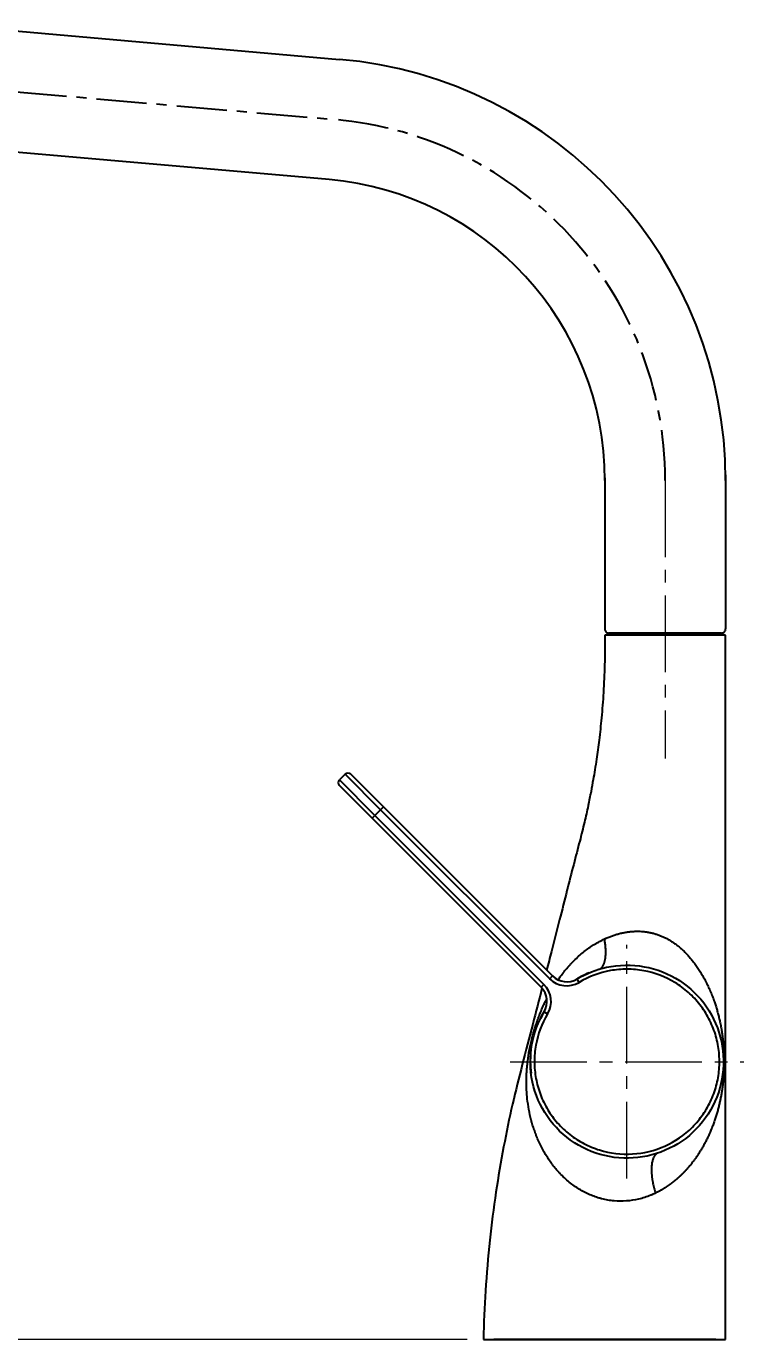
# Model space of a CAD drawing. Extents: x 0 to 1128, y 0 to 827.
# Drawn here: x 577.6 to 755.8, y 318.8 to 645.1 of the extents above; entities that cross this region are included whole.
import ezdxf

# ---------------------------------------------------------------- set-up
doc = ezdxf.new("R2010")
doc.units = 0
doc.header["$LTSCALE"] = 10
doc.header["$MEASUREMENT"] = 0
doc.header["$PDMODE"] = 3
doc.header["$PDSIZE"] = -10
doc.linetypes.add('CENTER', pattern=[2, 1.25, -0.25, 0.25, -0.25])
doc.linetypes.add('CENTER2', pattern=[28.575, 19.05, -3.175, 3.175, -3.175])
doc.layers.get('0').update_dxf_attribs({"linetype": 'CONTINUOUS'})
doc.layers.get('DEFPOINTS').update_dxf_attribs({"linetype": 'CONTINUOUS'})
doc.layers.add('02___PRT_ALL_AXES', color=7, linetype='CONTINUOUS')
doc.layers.add('1', color=7, linetype='CONTINUOUS')
doc.layers.add('123', color=7, linetype='CONTINUOUS', true_color=0xffffff)
doc.layers.add('Cneter', color=1, linetype='CENTER2', lineweight=13)
doc.styles.add('Daelim Dimension', font='')
doc.styles.get('Daelim Dimension').set_extended_font_data('나눔고딕')
doc.dimstyles.new('DEFAULT', dxfattribs={"dimscale": 2, "dimtxt": 2, "dimasz": 2, "dimexe": 0, "dimexo": 2, "dimgap": 1, "dimtad": 1, "dimdec": 0, "dimzin": 9, "dimdsep": 46, "dimtxsty": 'Daelim Dimension', "dimcen": 0.5, "dimclrd": 5, "dimclre": 5, "dimclrt": 256, "dimadec": 1, "dimazin": 0, "dimtfac": 1, "dimtdec": 0, "dimtix": 1, "dimtmove": 0, "dimatfit": 3, "dimfxl": 1, "dimtolj": 1, "dimtzin": 1, "dimlwd": 9, "dimlwe": 9, "dimarcsym": 0})

# ---------------------------------------------------------------- blocks, each defined once
blk = doc.blocks.new('*D18')
at = {"color": 5, "lineweight": 9, "ltscale": 0.5, "transparency": 16777216}
for p, q in [((468.27, 573.87), (468.27, 267.65)), ((721.29, 314.85), (721.29, 267.65)), ((472.27, 267.65), (717.29, 267.65))]:
    blk.add_line(p, q, dxfattribs=at)
at = {"color": 5, "ltscale": 0.5, "transparency": 16777216}
for points in [[(472.27, 268.32), (472.27, 266.98), (468.27, 267.65)], [(717.29, 268.32), (717.29, 266.98), (721.29, 267.65)]]:
    blk.add_solid(points, dxfattribs=at)
at = {"layer": 'DEFPOINTS', "color": 0, "ltscale": 0.5, "transparency": 16777216}
for p in [(468.27, 577.87), (721.29, 318.85), (721.29, 267.65)]:
    blk.add_point(p, dxfattribs=at)
at = {"color": 7, "ltscale": 0.5, "transparency": 16777216, "insert": (594.78, 275.1), "char_height": 10, "attachment_point": 5, "style": 'Daelim Dimension'}
blk.add_mtext('\\A1;253', dxfattribs=at)
blk = doc.blocks.new('*D14')
at = {"color": 5, "lineweight": 9, "ltscale": 0.5, "transparency": 16777216}
for p, q in [((412.52, 318.85), (413.46, 318.85)), ((413.46, 314.85), (413.46, 128.59)), ((667.76, 124.59), (413.46, 124.59))]:
    blk.add_line(p, q, dxfattribs=at)
at = {"color": 5, "ltscale": 0.5, "transparency": 16777216}
for points in [[(412.79, 314.85), (414.13, 314.85), (413.46, 318.85)], [(412.79, 128.59), (414.13, 128.59), (413.46, 124.59)]]:
    blk.add_solid(points, dxfattribs=at)
at = {"layer": 'DEFPOINTS', "color": 0, "ltscale": 0.5, "transparency": 16777216}
for p in [(416.52, 318.85), (413.46, 124.59), (671.76, 124.59)]:
    blk.add_point(p, dxfattribs=at)
at = {"color": 7, "ltscale": 0.5, "transparency": 16777216, "insert": (406.03, 221.72), "char_height": 10, "attachment_point": 5, "rotation": 90, "style": 'Daelim Dimension'}
blk.add_mtext('\\A1;570', dxfattribs=at)
blk = doc.blocks.new('*D15')
at = {"color": 5, "lineweight": 9, "ltscale": 0.5, "transparency": 16777216}
for p, q in [((464.27, 577.87), (413.46, 577.87)), ((413.46, 573.87), (413.46, 322.85)), ((687.13, 318.85), (413.46, 318.85))]:
    blk.add_line(p, q, dxfattribs=at)
at = {"color": 5, "ltscale": 0.5, "transparency": 16777216}
for points in [[(412.79, 573.87), (414.13, 573.87), (413.46, 577.87)], [(412.79, 322.85), (414.13, 322.85), (413.46, 318.85)]]:
    blk.add_solid(points, dxfattribs=at)
at = {"layer": 'DEFPOINTS', "color": 0, "ltscale": 0.5, "transparency": 16777216}
for p in [(468.27, 577.87), (413.46, 318.85), (691.13, 318.85)]:
    blk.add_point(p, dxfattribs=at)
at = {"color": 7, "ltscale": 0.5, "transparency": 16777216, "insert": (406.02, 448.36), "char_height": 10, "attachment_point": 5, "rotation": 90, "style": 'Daelim Dimension'}
blk.add_mtext('\\A1;259', dxfattribs=at)

msp = doc.modelspace()

# ---------------------------------------------------------------- linework, layer by layer
at = {"lineweight": -3}
for p, q in [((561.48, 645.1), (655.44, 636.88)), ((652.82, 606.99), (558.87, 615.22)), ((721.29, 532.89), (721.28, 495.35)), ((751.28, 533.66), (751.3, 495.35))]:
    msp.add_line(p, q, dxfattribs=at)
for centre, start, end in [((722.28, 495.35), 179.9872, 270), ((750.3, 495.35), 270, 0.0297)]:
    msp.add_arc(centre, 1, start, end, dxfattribs=at)
at = {"layer": '02___PRT_ALL_AXES', "color": 1, "linetype": 'CENTER', "lineweight": -3}
msp.add_line((495.43, 635.82), (654.13, 621.94), dxfattribs=at)
at = {"layer": '02___PRT_ALL_AXES', "color": 7, "lineweight": -3}
for radius in [105, 75]:
    msp.add_arc((646.29, 532.28), radius, 0, 85, dxfattribs=at)
at = {"layer": '02___PRT_ALL_AXES', "color": 1, "linetype": 'CENTER', "lineweight": -3}
msp.add_arc((646.29, 532.28), 90, 0, 85, dxfattribs=at)
at = {"layer": '1', "color": 7, "linetype": 'Continuous', "lineweight": -3}
for p, q in [((722.04, 493.85), (722.04, 494.35)), ((750.54, 493.85), (750.54, 494.35)), ((656.78, 459.27), (655.37, 457.86)), ((664.21, 449.02), (655.37, 457.86)), ((656.78, 459.27), (665.62, 450.43)), ((658.2, 459.27), (666.33, 451.14)), ((663.5, 448.31), (655.37, 456.44)), ((665.62, 450.43), (664.21, 449.02)), ((665.62, 450.43), (666.33, 451.14)), ((707.6, 408.46), (665.62, 450.43)), ((666.33, 451.14), (708.3, 409.16)), ((663.5, 448.31), (664.21, 449.02)), ((705.48, 406.33), (663.5, 448.31)), ((664.21, 449.02), (706.18, 407.04)), ((707.6, 408.46), (708.3, 409.16)), ((714.92, 407.55), (714.41, 408.41)), ((705.48, 406.33), (706.18, 407.04)), ((706.23, 400.23), (707.09, 399.71))]:
    msp.add_line(p, q, dxfattribs=at)
at = {"layer": '1', "lineweight": -3}
for p, q in [((722.04, 494.35), (750.54, 494.35)), ((750.3, 494.35), (722.28, 494.35))]:
    msp.add_line(p, q, dxfattribs=at)
at = {"layer": '1', "color": 7, "linetype": 'Continuous', "lineweight": -3}
for centre, radius, start, end in [((656.07, 457.15), 1, 135, 225), ((657.49, 458.56), 1, 45, 135), ((711.84, 412.7), 6, 225, 300.9399), ((711.84, 412.7), 5, 225, 300.9399), ((726.79, 387.85), 24, 113.3156, 121.3313), ((701.94, 402.8), 5, 329.0492, 45), ((701.94, 402.8), 6, 329.0492, 45), ((726.79, 387.85), 24, 148.7475, 153.5062), ((726.79, 387.85), 24, 175.8769, 180), ((726.79, 387.85), 24, 180, 186.9187)]:
    msp.add_arc(centre, radius, start, end, dxfattribs=at)
for points, knots in [([(721.29, 493.85), (721.32, 491.39), (721.28, 486.62), (721, 479.75), (720.52, 473.5), (719.93, 467.98), (719.34, 463.7), (718.84, 460.44), (718.38, 457.77), (717.84, 454.8), (717.12, 451.27), (716.21, 447.15), (714.98, 442.29), (713.49, 436.63), (711.84, 430.12), (709.99, 422.9), (708.31, 416.32), (707.24, 412.15), (706.85, 410.62)], [0, 0, 0, 0, 0.087044, 0.168572, 0.243356, 0.308791, 0.364795, 0.396355, 0.425486, 0.460673, 0.503146, 0.552905, 0.609948, 0.680491, 0.759704, 0.847588, 0.944144, 1, 1, 1, 1]), ([(751.29, 493.85), (751.29, 493.85), (750.51, 493.85), (747.17, 493.85), (742.18, 493.85), (736.29, 493.85), (730.4, 493.85), (725.41, 493.85), (722.07, 493.85), (721.29, 493.85), (721.29, 493.85), (721.29, 493.85)], [0, 0, 0, 0, 0.124996, 0.249996, 0.374996, 0.499996, 0.624996, 0.749996, 0.874996, 0.999996, 1, 1, 1, 1]), ([(751.29, 318.85), (751.29, 333.17), (751.29, 362.16), (751.29, 420.49), (751.29, 464.51), (751.29, 493.85)], [0, 0, 0, 0, 0.245435, 0.496956, 1, 1, 1, 1]), ([(709.71, 408.24), (709.9, 408.51), (710.1, 408.78), (710.86, 409.81), (711.46, 410.56), (712.18, 411.38), (712.26, 411.48), (712.35, 411.58), (712.36, 411.59), (712.36, 411.59), (712.37, 411.6), (712.37, 411.6), (712.37, 411.6), (712.38, 411.61), (712.41, 411.65), (712.49, 411.73), (712.73, 412), (713.31, 412.63), (713.86, 413.17), (714.96, 414.22), (715.72, 414.86), (717.25, 416.04), (718.03, 416.58), (719.61, 417.54), (720.41, 417.97), (721.22, 418.35)], [0, 0, 0, 0, 0.067077, 0.067077, 0.253662, 0.253662, 0.276985, 0.278442, 0.279171, 0.279536, 0.279718, 0.279718, 0.2799, 0.2799, 0.282816, 0.288646, 0.300308, 0.346954, 0.440246, 0.440246, 0.626831, 0.626831, 0.813415, 0.813415, 1, 1, 1, 1]), ([(721.22, 418.35), (721.24, 418.36), (721.28, 418.38), (721.35, 418.41), (721.41, 418.44), (721.48, 418.47), (721.54, 418.5), (721.88, 418.64), (722.49, 418.9), (723.38, 419.23), (724.28, 419.51), (725.17, 419.75), (726.06, 419.94), (726.95, 420.09), (727.83, 420.19), (728.71, 420.24), (729.57, 420.26), (730.43, 420.22), (731.28, 420.14), (732.13, 420.02), (732.96, 419.85), (733.64, 419.67), (734.17, 419.5), (734.57, 419.37), (734.97, 419.22), (735.36, 419.06), (735.76, 418.89), (736.15, 418.71), (736.53, 418.52), (736.92, 418.31), (737.3, 418.09), (737.68, 417.86), (738.06, 417.62), (738.43, 417.37), (738.8, 417.1), (739.17, 416.83), (739.54, 416.54), (739.9, 416.24), (740.26, 415.93), (740.61, 415.6), (740.97, 415.27), (741.32, 414.92), (741.66, 414.56), (742.01, 414.19), (742.35, 413.8), (742.68, 413.41), (743.02, 413), (743.36, 412.56), (743.71, 412.1), (744.06, 411.61), (744.41, 411.1), (744.75, 410.58), (745.09, 410.05), (745.41, 409.51), (745.73, 408.95), (746.05, 408.39), (746.35, 407.81), (746.65, 407.22), (746.94, 406.62), (747.22, 406), (747.49, 405.37), (747.76, 404.73), (748.01, 404.08), (748.26, 403.42), (748.48, 402.8), (748.67, 402.22), (748.84, 401.7), (749.01, 401.17), (749.16, 400.64), (749.31, 400.12), (749.45, 399.59), (749.58, 399.06), (749.71, 398.53), (749.83, 398.01), (749.95, 397.44), (750.07, 396.85), (750.19, 396.23), (750.29, 395.62), (750.39, 395.04), (750.47, 394.47), (750.54, 393.92), (750.61, 393.39), (750.67, 392.88), (750.72, 392.39), (750.76, 391.91), (750.8, 391.45), (750.83, 390.99), (750.86, 390.55), (750.88, 390.11), (750.9, 389.69), (750.91, 389.27), (750.92, 388.88), (750.93, 388.52), (750.93, 388.18), (750.93, 387.83), (750.93, 387.49), (750.93, 387.14), (750.92, 386.79), (750.91, 386.43), (750.9, 386.08), (750.89, 385.79), (750.88, 385.57), (750.87, 385.42), (750.86, 385.26), (750.85, 385.1), (750.84, 384.95), (750.83, 384.79), (750.82, 384.63), (750.81, 384.47), (750.8, 384.3), (750.79, 384.14), (750.77, 383.97), (750.76, 383.81), (750.75, 383.64), (750.73, 383.47), (750.72, 383.3), (750.7, 383.13), (750.68, 382.96), (750.66, 382.77), (750.64, 382.56), (750.61, 382.33), (750.58, 382.08), (750.55, 381.82), (750.51, 381.55), (750.47, 381.28), (750.43, 380.99), (750.38, 380.69), (750.33, 380.38), (750.25, 379.85), (750.11, 379.11), (749.92, 378.16), (749.71, 377.19), (749.47, 376.21), (749.19, 375.22), (748.89, 374.21), (748.55, 373.18), (748.18, 372.15), (747.77, 371.09), (747.4, 370.24), (747.11, 369.59), (746.9, 369.14), (746.69, 368.69), (746.47, 368.26), (746.25, 367.83), (746.03, 367.41), (745.8, 366.99), (745.57, 366.58), (745.33, 366.18), (745.09, 365.78), (744.85, 365.39), (744.61, 365.01), (744.36, 364.63), (744.11, 364.26), (743.86, 363.9), (743.6, 363.54), (743.34, 363.19), (743.08, 362.84), (742.81, 362.5), (742.55, 362.17), (742.28, 361.85), (742.01, 361.53), (741.79, 361.28), (741.63, 361.11), (741.54, 361), (741.44, 360.9), (741.34, 360.79), (741.25, 360.69), (741.15, 360.58), (741.05, 360.48), (740.95, 360.38), (740.85, 360.28), (740.76, 360.17), (740.66, 360.07), (740.56, 359.97), (740.46, 359.88), (740.36, 359.78), (740.26, 359.68), (740.16, 359.58), (740.06, 359.49), (739.96, 359.39), (739.85, 359.3), (739.75, 359.21), (739.65, 359.11), (739.55, 359.02), (739.45, 358.93), (739.34, 358.84), (739.24, 358.75), (739.14, 358.66), (739.04, 358.57), (738.93, 358.48), (738.83, 358.4), (738.72, 358.31), (738.62, 358.22), (738.52, 358.14), (738.41, 358.05), (738.31, 357.97), (738.2, 357.89), (738.1, 357.81), (737.99, 357.73), (737.89, 357.64), (737.78, 357.56), (737.67, 357.49), (737.57, 357.41), (737.46, 357.33), (737.35, 357.25), (737.25, 357.18), (737.14, 357.1), (737.03, 357.03), (736.93, 356.95), (736.82, 356.88), (736.71, 356.81), (736.6, 356.73), (736.5, 356.66), (736.39, 356.59), (736.28, 356.52), (736.17, 356.45), (736.06, 356.39), (735.95, 356.32), (735.84, 356.25), (735.73, 356.19), (735.63, 356.12), (735.52, 356.06), (735.41, 355.99), (735.3, 355.93), (735.19, 355.87), (735.08, 355.81), (734.97, 355.74), (734.86, 355.68), (734.75, 355.62), (734.64, 355.57), (734.53, 355.51), (734.41, 355.45), (734.3, 355.39), (734.19, 355.34), (734.08, 355.28), (733.97, 355.23), (733.9, 355.19), (733.86, 355.18)], [0, 0, 0, 0, 0.000751, 0.001501, 0.00225, 0.002998, 0.003745, 0.004491, 0.01462, 0.024522, 0.034209, 0.043694, 0.052991, 0.062115, 0.071083, 0.079912, 0.088622, 0.097236, 0.105775, 0.114267, 0.12274, 0.131226, 0.135441, 0.139678, 0.143941, 0.148235, 0.152563, 0.156929, 0.161337, 0.165791, 0.170294, 0.174851, 0.179464, 0.184138, 0.188875, 0.193679, 0.198554, 0.203501, 0.208526, 0.213629, 0.218815, 0.224085, 0.229443, 0.23489, 0.24043, 0.246064, 0.251795, 0.257624, 0.26424, 0.270948, 0.277751, 0.28465, 0.291647, 0.298745, 0.305944, 0.313247, 0.320655, 0.328169, 0.33579, 0.343518, 0.351356, 0.359303, 0.367361, 0.375529, 0.383809, 0.390228, 0.396626, 0.403004, 0.409359, 0.415693, 0.422005, 0.428294, 0.43456, 0.440804, 0.447024, 0.454527, 0.461771, 0.468754, 0.475475, 0.481933, 0.488129, 0.494062, 0.499733, 0.505144, 0.510297, 0.515284, 0.520108, 0.524774, 0.529287, 0.533654, 0.53788, 0.541976, 0.545392, 0.548819, 0.552263, 0.55573, 0.559227, 0.562759, 0.566333, 0.569954, 0.573627, 0.575216, 0.576821, 0.578445, 0.580088, 0.581749, 0.583429, 0.585128, 0.586847, 0.588586, 0.590345, 0.592123, 0.593923, 0.595743, 0.597585, 0.599447, 0.601331, 0.603237, 0.605164, 0.607692, 0.610358, 0.613162, 0.616105, 0.619188, 0.622412, 0.625776, 0.629281, 0.632928, 0.636717, 0.647851, 0.659288, 0.671031, 0.683087, 0.69546, 0.708155, 0.721177, 0.734531, 0.748221, 0.762252, 0.768293, 0.774279, 0.780212, 0.78609, 0.791915, 0.797685, 0.803401, 0.809064, 0.814672, 0.820226, 0.825726, 0.831172, 0.836564, 0.841903, 0.847188, 0.852419, 0.857597, 0.862721, 0.867792, 0.872811, 0.877776, 0.882688, 0.887548, 0.889231, 0.890909, 0.892581, 0.894249, 0.895911, 0.897568, 0.89922, 0.900867, 0.902508, 0.904144, 0.905775, 0.907401, 0.909022, 0.910637, 0.912248, 0.913853, 0.915453, 0.917048, 0.918638, 0.920223, 0.921803, 0.923378, 0.924948, 0.926512, 0.928072, 0.929627, 0.931177, 0.932721, 0.934261, 0.935796, 0.937326, 0.938851, 0.940371, 0.941886, 0.943396, 0.944902, 0.946402, 0.947898, 0.949389, 0.950875, 0.952357, 0.953833, 0.955305, 0.956772, 0.958234, 0.959692, 0.961145, 0.962593, 0.964037, 0.965476, 0.96691, 0.96834, 0.969765, 0.971186, 0.972602, 0.974013, 0.97542, 0.976823, 0.978221, 0.979615, 0.981004, 0.982389, 0.983769, 0.985145, 0.986517, 0.987884, 0.989247, 0.990606, 0.991961, 0.993311, 0.994657, 0.995999, 0.997337, 0.99867, 1, 1, 1, 1]), ([(714.41, 408.41), (716.67, 409.76), (722.11, 411.91), (731.2, 412.06), (737.17, 409.71), (742.46, 406.3), (747.05, 401.84), (750.84, 393.01), (750.98, 383.42), (747.47, 374.49), (740.78, 367.59), (731.96, 363.8), (722.36, 363.65), (713.42, 367.17), (706.53, 373.85), (702.73, 382.67), (702.59, 392.01), (704.74, 397.75), (706.23, 400.23)], [0, 0, 0, 0, 0.056845, 0.124569, 0.19252, 0.19252, 0.260294, 0.328032, 0.395754, 0.46346, 0.531171, 0.598951, 0.666741, 0.734471, 0.802178, 0.869892, 0.937619, 1, 1, 1, 1]), ([(707.09, 399.71), (705.64, 397.31), (704.67, 394.7), (703.92, 390.58), (703.81, 389.2), (703.81, 386.44), (703.94, 385.04), (704.44, 382.3), (704.81, 380.97), (705.79, 378.38), (706.41, 377.11), (707.84, 374.74), (708.66, 373.63), (710.5, 371.56), (711.53, 370.59), (713.71, 368.88), (714.87, 368.14), (717.34, 366.85), (718.64, 366.32), (722.6, 365.09), (725.42, 364.75), (730.94, 365.08), (733.7, 365.76), (738.74, 368.02), (741.09, 369.63), (744.02, 372.56), (744.92, 373.64), (746.5, 375.93), (747.17, 377.14), (748.31, 379.66), (748.77, 381), (749.43, 383.69), (749.64, 385.06), (749.8, 387.82), (749.76, 389.23), (749.43, 391.99), (749.15, 393.34), (748.33, 395.99), (747.79, 397.29), (746.51, 399.75), (745.77, 400.91), (744.06, 403.1), (743.09, 404.13), (741.03, 405.96), (739.91, 406.79), (736.33, 408.96), (733.72, 409.94), (729.59, 410.7), (728.21, 410.83), (725.45, 410.83), (724.05, 410.71), (719.94, 409.97), (717.33, 408.99), (714.92, 407.55)], [0, 0, 0, 0, 0.0625, 0.0625, 0.09375, 0.09375, 0.125, 0.125, 0.15625, 0.15625, 0.1875, 0.1875, 0.21875, 0.21875, 0.25, 0.25, 0.28125, 0.28125, 0.3125, 0.3125, 0.375, 0.375, 0.4375, 0.4375, 0.5, 0.5, 0.53125, 0.53125, 0.5625, 0.5625, 0.59375, 0.59375, 0.625, 0.625, 0.65625, 0.65625, 0.6875, 0.6875, 0.71875, 0.71875, 0.75, 0.75, 0.78125, 0.78125, 0.8125, 0.8125, 0.875, 0.875, 0.90625, 0.90625, 0.9375, 0.9375, 1, 1, 1, 1]), ([(705.69, 406.09), (704.93, 403.13), (703.31, 396.81), (700.81, 387.22), (698.25, 377.08), (696.07, 366.51), (694.16, 355.26), (692.63, 343.33), (691.58, 331.12), (691.23, 322.88), (691.15, 318.85)], [0, 0, 0, 0, 0.10343, 0.220614, 0.33531, 0.456971, 0.585598, 0.721188, 0.863743, 1, 1, 1, 1]), ([(732.7, 354.66), (731.71, 354.26), (730.71, 353.94), (728.69, 353.46), (727.67, 353.31), (725.63, 353.16), (724.61, 353.17), (723.09, 353.3), (722.58, 353.37), (721.57, 353.54), (721.07, 353.64), (720.56, 353.77), (720.54, 353.78), (720.52, 353.78), (720.52, 353.78), (720.52, 353.78), (720.52, 353.79), (720.51, 353.79), (720.51, 353.79), (720.5, 353.79), (720.46, 353.8), (720.37, 353.82), (720.18, 353.87), (719.79, 353.99), (719, 354.23), (718.34, 354.48), (717.01, 355.03), (716.14, 355.47), (714.42, 356.47), (713.58, 357.05), (711.95, 358.33), (711.16, 359.04), (710.38, 359.84), (710.35, 359.87), (710.32, 359.9), (710.31, 359.91), (710.31, 359.91), (710.31, 359.91), (710.31, 359.91), (710.31, 359.91), (710.31, 359.92), (710.29, 359.93), (710.25, 359.98), (710.13, 360.1), (709.88, 360.37), (709.38, 360.92), (708.97, 361.41), (708.15, 362.43), (707.63, 363.16), (706.63, 364.68), (706.16, 365.49), (705.26, 367.19), (704.85, 368.08), (704.45, 369.04), (704.43, 369.08), (704.41, 369.13), (704.4, 369.16), (704.4, 369.17), (704.4, 369.18), (704.4, 369.18), (704.39, 369.18), (704.39, 369.18), (704.39, 369.18), (704.37, 369.23), (704.31, 369.38), (704.17, 369.74), (703.91, 370.44), (703.7, 371.06), (703.3, 372.29), (702.82, 373.97), (702.47, 375.71), (702.18, 377.48), (702.06, 378.37), (701.97, 379.34), (701.97, 379.41), (701.96, 379.48), (701.96, 379.5), (701.96, 379.5), (701.96, 379.5), (701.96, 379.5), (701.96, 379.51), (701.96, 379.52), (701.95, 379.56), (701.94, 379.73), (701.91, 380.12), (701.88, 380.48), (701.85, 381.19), (701.83, 381.65), (701.81, 382.53), (701.81, 382.96), (701.82, 383.47), (701.82, 383.62), (701.83, 383.77), (701.83, 383.82), (701.83, 383.83), (701.83, 383.83), (701.83, 383.83), (701.83, 383.84), (701.83, 383.86), (701.83, 383.89), (701.83, 383.95), (701.84, 384.29), (701.85, 384.61), (701.9, 385.44), (701.94, 385.96), (702.03, 386.98), (702.08, 387.46), (702.19, 388.38), (702.25, 388.82), (702.38, 389.65), (702.45, 390.04), (702.52, 390.46), (702.54, 390.53), (702.55, 390.6), (702.55, 390.63), (702.55, 390.63), (702.55, 390.63), (702.55, 390.63), (702.55, 390.63), (702.55, 390.63), (702.55, 390.63), (702.56, 390.64), (702.56, 390.67), (702.59, 390.82), (702.67, 391.23), (702.75, 391.61), (702.91, 392.38), (703.03, 392.89), (703.27, 393.9), (703.4, 394.4), (703.68, 395.4), (703.83, 395.89), (704, 396.44), (704.03, 396.54), (704.07, 396.64), (704.08, 396.69), (704.09, 396.71), (704.09, 396.71), (704.09, 396.71), (704.09, 396.71), (704.09, 396.71), (704.09, 396.71), (704.09, 396.72), (704.09, 396.73), (704.13, 396.84), (704.23, 397.16), (704.34, 397.47), (704.57, 398.12), (704.73, 398.56), (705.07, 399.46), (705.25, 399.92), (705.65, 400.87), (705.86, 401.36), (706.12, 401.92), (706.16, 402.01), (706.22, 402.12), (706.24, 402.17), (706.25, 402.2), (706.26, 402.21), (706.26, 402.21), (706.26, 402.22), (706.26, 402.22), (706.26, 402.22), (706.26, 402.22), (706.26, 402.22), (706.31, 402.33), (706.46, 402.64), (706.61, 402.95), (706.74, 403.2), (706.77, 403.26), (706.79, 403.31)], [0, 0, 0, 0, 0.040711, 0.040711, 0.081422, 0.081422, 0.122132, 0.122132, 0.142488, 0.142488, 0.162843, 0.162843, 0.163479, 0.163638, 0.163658, 0.163658, 0.163678, 0.163678, 0.163718, 0.163797, 0.164115, 0.165388, 0.167932, 0.173021, 0.183199, 0.203554, 0.203554, 0.244265, 0.244265, 0.284976, 0.284976, 0.325686, 0.325686, 0.326959, 0.327277, 0.327317, 0.327317, 0.327336, 0.327336, 0.327356, 0.327436, 0.327595, 0.328231, 0.330775, 0.335864, 0.346042, 0.366397, 0.366397, 0.407108, 0.407108, 0.447819, 0.447819, 0.48853, 0.48853, 0.489802, 0.490438, 0.490756, 0.490915, 0.490955, 0.490975, 0.490975, 0.490995, 0.490995, 0.491074, 0.493619, 0.498707, 0.508885, 0.529241, 0.529241, 0.569951, 0.610662, 0.610662, 0.651373, 0.651373, 0.653917, 0.654554, 0.654633, 0.654633, 0.654673, 0.654673, 0.654713, 0.654872, 0.65519, 0.656462, 0.661551, 0.671728, 0.671728, 0.692084, 0.692084, 0.712439, 0.712439, 0.717528, 0.720072, 0.720072, 0.720112, 0.720112, 0.720152, 0.720231, 0.720391, 0.720709, 0.721345, 0.722617, 0.732795, 0.732795, 0.75315, 0.75315, 0.773505, 0.773505, 0.793861, 0.793861, 0.814216, 0.814216, 0.816761, 0.818033, 0.818192, 0.818271, 0.818291, 0.818291, 0.818301, 0.818301, 0.818311, 0.818351, 0.818669, 0.819305, 0.824394, 0.834572, 0.834572, 0.854927, 0.854927, 0.875282, 0.875282, 0.895638, 0.895638, 0.898182, 0.899454, 0.900091, 0.90011, 0.90012, 0.90012, 0.90013, 0.90013, 0.90017, 0.90025, 0.900409, 0.900727, 0.905816, 0.915993, 0.915993, 0.936349, 0.936349, 0.956704, 0.956704, 0.977059, 0.977059, 0.979604, 0.980876, 0.981512, 0.98183, 0.98191, 0.98195, 0.981959, 0.981959, 0.981969, 0.981969, 0.981989, 0.982148, 0.987237, 0.997415, 0.997415, 1, 1, 1, 1]), ([(733.86, 355.18), (733.84, 355.17), (733.8, 355.14), (733.73, 355.11), (733.67, 355.08), (733.6, 355.05), (733.54, 355.02), (733.47, 354.99), (733.41, 354.97), (733.34, 354.94), (733.28, 354.91), (733.21, 354.88), (733.15, 354.85), (733.08, 354.82), (733.02, 354.79), (732.95, 354.77), (732.89, 354.74), (732.83, 354.71), (732.76, 354.69), (732.72, 354.67), (732.7, 354.66)], [0, 0, 0, 0, 0.05639, 0.11268, 0.16887, 0.224961, 0.280952, 0.336845, 0.39264, 0.448337, 0.503936, 0.559438, 0.614843, 0.670151, 0.725364, 0.780481, 0.835503, 0.890429, 0.945262, 1, 1, 1, 1]), ([(691.13, 318.85), (691.13, 318.85), (691.13, 318.85), (691.13, 318.85), (691.13, 318.85), (691.13, 318.85), (691.14, 318.85), (691.15, 318.85), (691.19, 318.85), (691.27, 318.85), (691.45, 318.85), (691.7, 318.85), (692.02, 318.85), (692.42, 318.85), (692.73, 318.85), (692.94, 318.85), (692.98, 318.85), (693.07, 318.85), (693.2, 318.85), (693.34, 318.85), (693.62, 318.85), (694.02, 318.85), (694.68, 318.85), (695.41, 318.85), (696.2, 318.85), (696.76, 318.85), (697.2, 318.85), (697.43, 318.85), (697.66, 318.85), (697.81, 318.85), (697.89, 318.85), (698.29, 318.85), (698.93, 318.85), (699.61, 318.85), (700.31, 318.85), (701.02, 318.85), (702.13, 318.85), (703.29, 318.85), (704.1, 318.85), (704.72, 318.85), (705.03, 318.85), (705.34, 318.85), (705.56, 318.85), (705.66, 318.85), (706.19, 318.85), (707.06, 318.85), (708.38, 318.85), (709.27, 318.85), (710.18, 318.85), (711.09, 318.85), (712.49, 318.85), (713.45, 318.85), (714.17, 318.85), (714.41, 318.85), (714.77, 318.85), (714.89, 318.85), (715.14, 318.85), (715.74, 318.85), (716.84, 318.85), (718.32, 318.85), (719.3, 318.85), (720.05, 318.85), (720.42, 318.85), (720.79, 318.85), (721.04, 318.85), (721.16, 318.85), (721.29, 318.85)], [0, 0, 0, 0, 0.000974, 0.000974, 0.008778, 0.008778, 0.016583, 0.032193, 0.032193, 0.063413, 0.094632, 0.125852, 0.157071, 0.188291, 0.219511, 0.219511, 0.227316, 0.227316, 0.23512, 0.25073, 0.25073, 0.28195, 0.313169, 0.344389, 0.375608, 0.406828, 0.406828, 0.422438, 0.430243, 0.430243, 0.438048, 0.438048, 0.469267, 0.500487, 0.500487, 0.531706, 0.562926, 0.594146, 0.625365, 0.625365, 0.640975, 0.64878, 0.64878, 0.656585, 0.656585, 0.687804, 0.719024, 0.750243, 0.750243, 0.781463, 0.812683, 0.843902, 0.843902, 0.859512, 0.859512, 0.867317, 0.867317, 0.875122, 0.906341, 0.937561, 0.96878, 0.96878, 0.98439, 0.992195, 0.992195, 1, 1, 1, 1]), ([(721.29, 318.85), (721.79, 318.85), (722.28, 318.85), (723.27, 318.85), (724.25, 318.85), (725.71, 318.85), (727.16, 318.85), (728.6, 318.85), (729.55, 318.85), (730.26, 318.85), (730.62, 318.85), (730.97, 318.85), (731.2, 318.85), (731.32, 318.85), (731.9, 318.85), (732.37, 318.85), (733.28, 318.85), (734.18, 318.85), (735.49, 318.85), (736.77, 318.85), (738.01, 318.85), (738.81, 318.85), (739.41, 318.85), (739.61, 318.85), (739.9, 318.85), (740, 318.85), (740.19, 318.85), (740.67, 318.85), (741.14, 318.85), (741.86, 318.85), (742.22, 318.85), (742.91, 318.85), (743.58, 318.85), (744.54, 318.85), (745.44, 318.85), (746, 318.85), (746.41, 318.85), (746.55, 318.85), (746.81, 318.85), (746.94, 318.85), (747.32, 318.85), (747.8, 318.85), (748.46, 318.85), (748.85, 318.85), (749.22, 318.85), (749.57, 318.85), (750.03, 318.85), (750.29, 318.85), (750.44, 318.85), (750.46, 318.85), (750.52, 318.85), (750.55, 318.85), (750.63, 318.85), (750.68, 318.85), (750.82, 318.85), (750.99, 318.85), (751.16, 318.85), (751.27, 318.85), (751.29, 318.85), (751.29, 318.85)], [0, 0, 0, 0, 0.031284, 0.031284, 0.062568, 0.093851, 0.125135, 0.156419, 0.187703, 0.187703, 0.203345, 0.211165, 0.211165, 0.218986, 0.218986, 0.25027, 0.25027, 0.281554, 0.312838, 0.344121, 0.375405, 0.406689, 0.406689, 0.422331, 0.422331, 0.430152, 0.430152, 0.437973, 0.469257, 0.469257, 0.50054, 0.50054, 0.531824, 0.563108, 0.594392, 0.625675, 0.625675, 0.641317, 0.641317, 0.656959, 0.656959, 0.688243, 0.719527, 0.750811, 0.750811, 0.782094, 0.813378, 0.844662, 0.844662, 0.852483, 0.852483, 0.860304, 0.860304, 0.875946, 0.875946, 0.907229, 0.938513, 0.969797, 1, 1, 1, 1])]:
    msp.add_open_spline(points, degree=3, knots=knots, dxfattribs=at)
for points, weights in [([(719.91, 410.84), (722.41, 411.59), (721.22, 418.35)], [1, 0.811883206729, 1]), ([(734.49, 365.12), (731.16, 363.99), (733.86, 355.18)], [1, 0.734274449129, 1])]:
    msp.add_rational_spline(points, weights, degree=2, dxfattribs=at)
at = {"layer": '123', "color": 7, "linetype": 'Continuous'}
msp.add_line((748.84, 318.85), (693.74, 318.85), dxfattribs=at)
at = {"layer": 'Cneter', "color": 1, "lineweight": 5, "ltscale": 0.1}
for p, q in [((736.29, 532.28), (736.29, 463.18)), ((726.79, 358.85), (726.79, 416.85)), ((697.79, 387.85), (755.79, 387.85))]:
    msp.add_line(p, q, dxfattribs=at)

# ---------------------------------------------------------------- dimensions: what is measured, and where the dimension line sits
at = {"color": 5, "ltscale": 0.5}
dim = msp.add_linear_dim(base=(413.46, 318.85), p1=(468.27, 577.87), p2=(691.13, 318.85), angle=90, dimstyle='DEFAULT', override={"dimtxt": 5, "dimclrd": 5, "dimclre": 5, "dimclrt": 7}, dxfattribs=at)
dim.commit()
dim.dimension.update_dxf_attribs({"geometry": '*D15', "text_midpoint": (406.02, 448.36)})
dim = msp.add_linear_dim(base=(721.29, 267.65), p1=(468.27, 577.87), p2=(721.29, 318.85), dimstyle='DEFAULT', override={"dimtxt": 5, "dimclrd": 5, "dimclre": 5, "dimclrt": 7}, dxfattribs=at)
dim.commit()
dim.dimension.update_dxf_attribs({"geometry": '*D18', "text_midpoint": (594.78, 275.1)})
dim = msp.add_linear_dim(base=(413.46, 124.59), p1=(416.52, 318.85), p2=(671.76, 124.59), angle=90, text='570', dimstyle='DEFAULT', override={"dimtxt": 5, "dimclrd": 5, "dimclre": 5, "dimclrt": 7}, dxfattribs=at)
dim.commit()
dim.dimension.update_dxf_attribs({"geometry": '*D14', "text_midpoint": (406.03, 221.72)})

doc.saveas('drawing.dxf')
